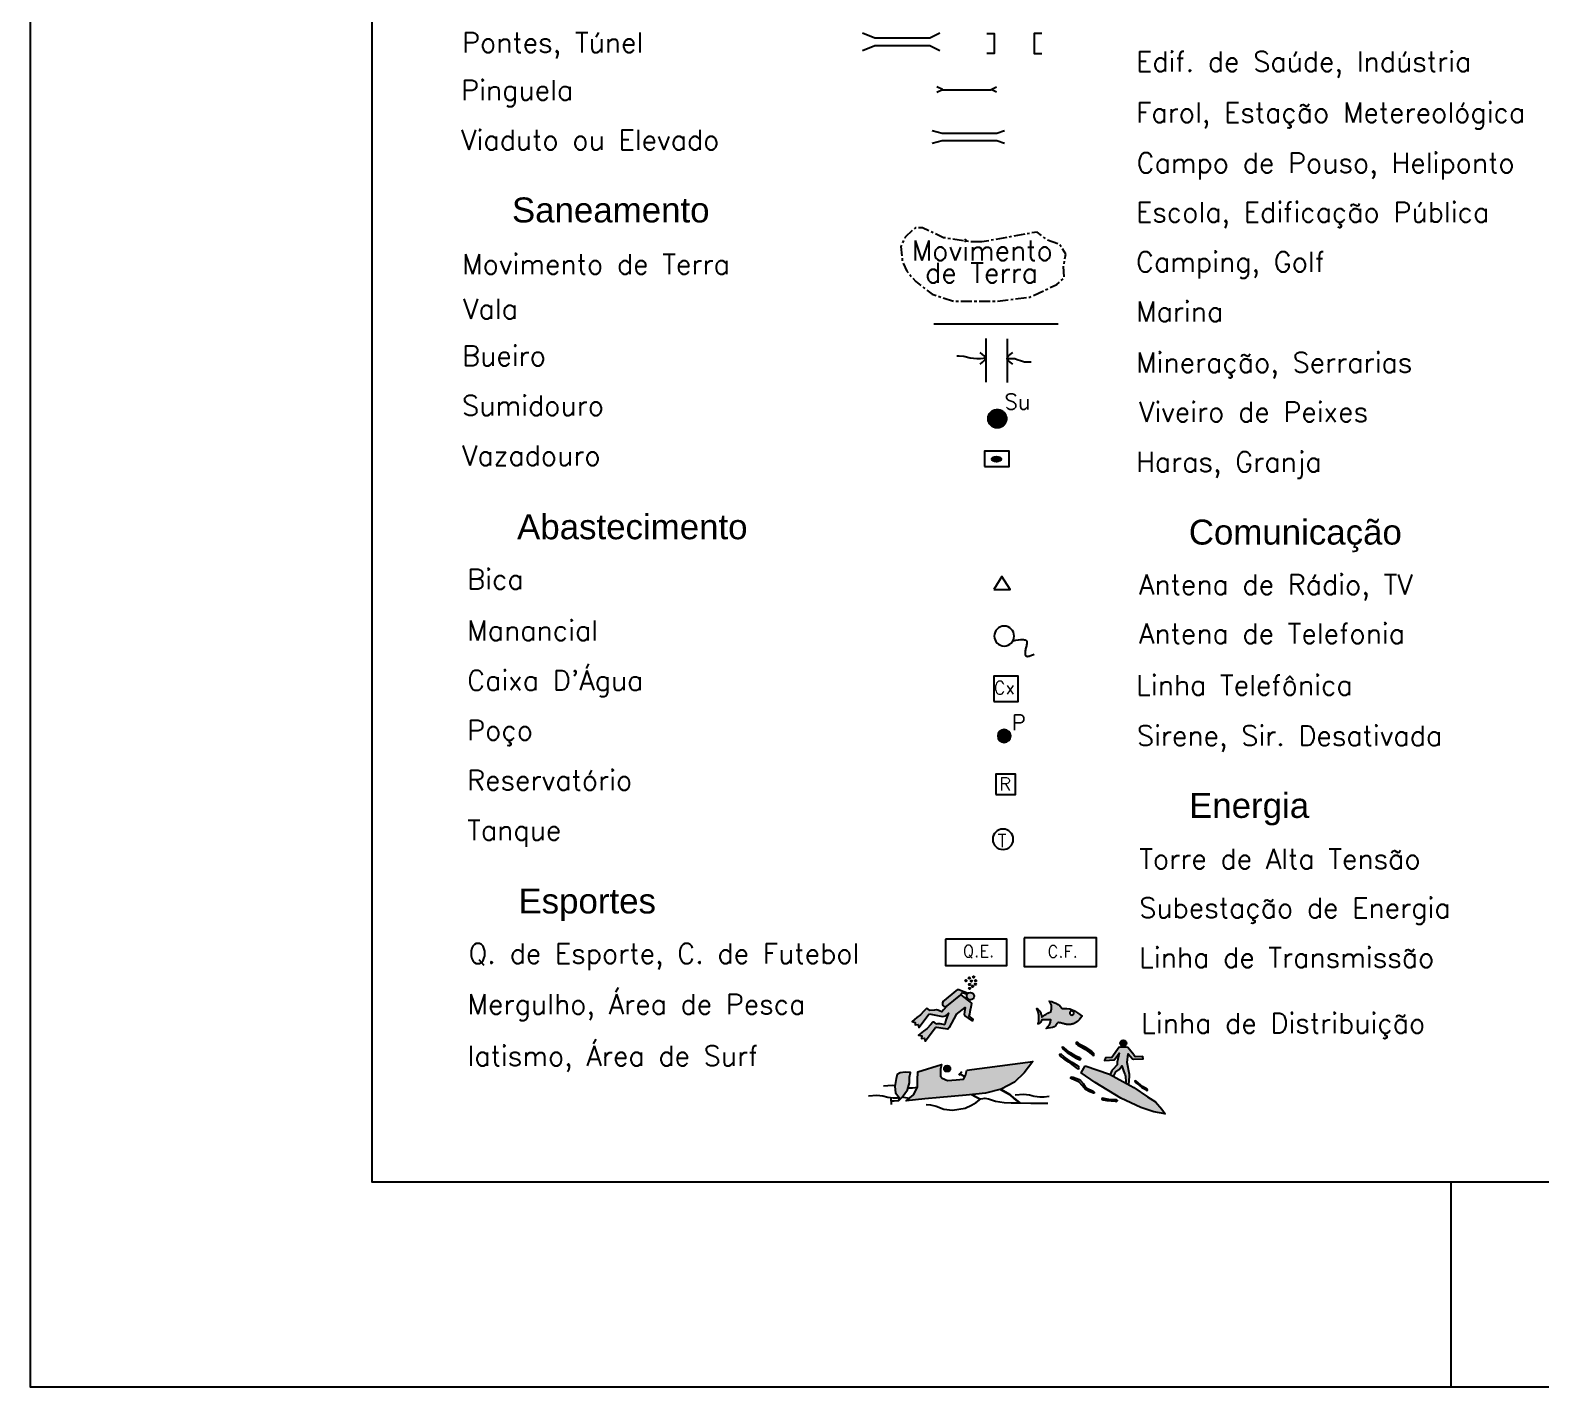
# Model space of a CAD drawing. Header units: millimetres. Extents: x 548366 to 1117317, y 7446967 to 14899125.
# Drawn here: x 548366 to 551129, y 7446967 to 7449448 of the extents above; entities that cross this region are included whole.
import ezdxf
from ezdxf.enums import TextEntityAlignment as Align

# ---------------------------------------------------------------- set-up
doc = ezdxf.new("R2010")
doc.units = ezdxf.units.MM
doc.header["$MEASUREMENT"] = 0
doc.linetypes.add('DASHED2', pattern=[0.375, 0.25, -0.125])
doc.linetypes.add('MOV-TERRA', pattern=[1.34, 0.8, -0.18, 0.18, -0.18])
doc.layers.add('CARIMBO', color=7, linetype='Continuous')
doc.styles.add('ARIAL', font='ARIAL.TTF')
doc.styles.add('ROMANS', font='romans.shx')
doc.linetypes.add('VALA_10000', pattern='A,200,-16,["V",Standard,S=16,R=0,X=0,Y=-16],0.0001,0.0001,["V",Standard,S=16,R=180,X=0,Y=16],0.0001,-32,["V",Standard,S=16,R=180,X=0,Y=16],0.0001,0,["V",Standard,S=16,R=0,X=0,Y=-16],0.0001,-32,["V",Standard,S=16,R=180,X=0,Y=16],-0.0001', length=280.0006)

# ---------------------------------------------------------------- blocks, each defined once
blk = doc.blocks.new('A$C2AFD51E6')
at = {"layer": 'CARIMBO'}
h = blk.add_hatch(color=256, dxfattribs=at)
h.paths.add_polyline_path([(4.9, 29.4, 1), (3.2, 29.4, 1)])
h.paths.add_polyline_path([(6.3, 33.2, 1), (8, 33.2, 1)])
h.paths.add_polyline_path([(12.6, 35.2, 1), (10.9, 35.2, 1)])
h.paths.add_polyline_path([(15.7, 31.8, 1), (14, 31.8, 1)])
h.paths.add_polyline_path([(16.1, 27.7, 1), (14.4, 27.7, 1)])
h.paths.add_polyline_path([(13.4, 24.7, 1), (11.7, 24.7, 1)])
h.paths.add_polyline_path([(10, 26.1, 1), (8.3, 26.1, 1)])
h.paths.add_polyline_path([(11.1, 30.2, 1), (9.4, 30.2, 1)])
h.paths.add_polyline_path([(10.8, 21.7, 1), (9.1, 21.7, 1)])
h.paths.add_polyline_path([(16.7, 13.4, 1), (8.3, 13.4, 1)])
h.paths.add_polyline_path([(1.4, 12.7), (3, 15.5), (7.4, 14.9), (8.5, 14.6, -0.107564), (9.4, 16.2), (4.2, 17.2), (-1.9, 18), (-2.8, 18), (-16.7, 0.8, 0.741294), (-11.4, -3.1)])
h.paths.add_polyline_path([(-7.7, -10.5), (-9, -17.7), (-9.3, -21.6), (-9.3, -23.8), (-13.1, -23.7), (-15.1, -23.7), (-17.5, -24.2), (-19.2, -24.8), (-21.5, -23.6), (-23, -23.9), (-25.1, -27.4), (-28.1, -32.2), (-31.6, -36), (-36, -41.5), (-32.2, -41.6), (-31.9, -44.4), (-28.6, -43.4), (-27.2, -46.6), (-18.9, -29), (-18, -28.9), (-10.2, -28.5), (-5, -28.2), (-3.8, -26), (0.8, -10), (9.1, -0.2), (9.3, -5.3), (9.7, -8.5), (10.9, -9.6), (14.9, -11.6), (20.3, -14), (20.3, -11.5), (15.4, -9.1), (15.4, -6.6), (15.4, -4.1), (15.4, 3.2), (15.4, 5.7), (1.4, 12.7), (-11.4, -3.1), (-14.1, -7.8), (-15.7, -10.3), (-17.4, -10), (-20.3, -9.6), (-21.9, -9.5), (-22.3, -9.6), (-24.2, -10.3), (-29, -11.5), (-31.8, -10.1), (-33.4, -10.3), (-35.4, -13.8), (-38.5, -18.6), (-41.9, -22.4), (-46.3, -27.9), (-42.5, -28.1), (-42.2, -30.8), (-38.9, -29.9), (-37.5, -33.1), (-29.2, -15.5), (-15.7, -15.4), (-13.4, -15.2), (-10.6, -14)])
for points in [[(-16.7, 0.8), (-16.7, 0.8), (-2.8, 18), (-1.9, 18), (-1.9, 18)], [(-1.9, 18), (4.2, 17.2), (9.4, 16.2)], [(-11.4, -3.1), (1.4, 12.7)], [(3, 15.5), (1.4, 12.7), (15.4, 5.7), (15.4, 3.2), (15.4, 3.2), (15.4, -4.1), (15.4, -6.6), (15.4, -9.1), (20.3, -11.5), (20.3, -11.5), (20.3, -14)], [(3, 15.5), (7.4, 14.9), (8.5, 14.6)], [(8.5, 14.6), (8.4, 14.6)], [(-29, -11.5), (-31.8, -10.1), (-33.4, -10.3), (-35.4, -13.8), (-38.5, -18.6), (-41.9, -22.4), (-46.3, -27.9), (-42.5, -28.1), (-42.2, -30.8), (-38.9, -29.9), (-37.5, -33.1), (-29.2, -15.5)], [(-29.2, -15.5), (-15.7, -15.4), (-13.4, -15.2), (-10.6, -14), (-7.7, -10.5), (-9, -17.7), (-9.3, -21.6), (-9.3, -23.8)], [(-11.4, -3.1), (-14.1, -7.8), (-15.7, -10.3), (-17.4, -10), (-20.3, -9.6), (-21.9, -9.5), (-22.3, -9.6), (-24.2, -10.3), (-29, -11.5)], [(0.8, -10), (-3.8, -26), (-5, -28.2), (-10.2, -28.5), (-18, -28.9), (-18.9, -29)], [(0.8, -10), (9.1, -0.2), (9.3, -5.3), (9.7, -8.5), (10.9, -9.6), (14.9, -11.6), (20.3, -14)], [(-19.2, -24.8), (-21.5, -23.6), (-23, -23.9), (-25.1, -27.4), (-28.1, -32.2), (-31.6, -36), (-36, -41.5), (-32.2, -41.6), (-31.9, -44.4), (-28.6, -43.4), (-27.2, -46.6), (-18.9, -29)], [(-25, -26.9), (-24.8, -26.8)], [(-19.2, -24.8), (-17.5, -24.2), (-15.1, -23.7), (-13.1, -23.7), (-9.3, -23.8)]]:
    blk.add_lwpolyline(points, dxfattribs=at)
for centre, radius in [((7.1, 33.2), 0.848), ((11.7, 35.2), 0.848), ((4, 29.4), 0.848), ((9.1, 26.1), 0.848), ((12.5, 13.4), 4.22), ((9.9, 21.7), 0.848), ((10.2, 30.2), 0.848), ((12.6, 24.7), 0.848), ((14.8, 31.8), 0.848), ((15.3, 27.7), 0.848)]:
    blk.add_circle(centre, radius, dxfattribs=at)
blk.add_arc((-13.5, -0.3), 3.4, 160.815, 307.0123, dxfattribs=at)
blk = doc.blocks.new('A$C7FE115CF')
for points in [[(-94.8, 49.5), (-101.9, 54.2), (-107.7, 59.4), (-110.7, 58.9), (-110, 55.8), (-102.4, 50.5), (-93.4, 44.8), (-84.6, 37.5), (-76.6, 31.6), (-73.6, 31.2), (-73, 33.7), (-74.9, 36.1), (-86.2, 43.2)], [(-78.6, 51.6), (-71.2, 48.8), (-69.5, 51), (-71.6, 52.6), (-79.3, 56), (-89.5, 62), (-96.1, 66.5), (-102.3, 72.5), (-105.8, 73.1), (-104.3, 69.8), (-96, 63.2)], [(-60.9, 73.3), (-71.2, 78.6), (-75.1, 82.1), (-78.5, 82.2), (-78.6, 79.8), (-75.3, 77.1), (-68.1, 73.2), (-61.6, 69.6), (-52.6, 63), (-48.8, 59.6), (-46, 57.5), (-44, 57.2), (-44.5, 60.8), (-48.3, 64.7)], [(22.2, 60.5), (30.8, 50.6), (33, 50), (51.6, 50.5), (51.1, 53.6), (50.8, 56.1), (36.1, 55.4), (33.8, 58.6), (21.8, 72.5), (4.7, 73.2), (-9.2, 53.1), (-21.4, 52.3), (-23.3, 47.3), (-4.2, 48.7), (-3.2, 49.9), (4.9, 61.8), (1.1, 43.9), (0.8, 38.9), (-7.4, 29.7), (-7.8, 29.4), (-8.6, 28.8), (-9.3, 27.9), (-12.1, 21.6), (-12.3, 19.6), (-5.9, 16.2), (-1.7, 25.2), (5.1, 30.1), (7.5, 33), (10.5, 36.9), (13.3, 27.5), (15.3, 22.4), (16.9, 19.5), (17.4, 16.2), (17.4, 12.8), (17.8, 9.2), (18, 5.5), (18, 3.3), (23.5, 0.4), (25.1, 16.7), (25.2, 20.1), (20.8, 43.2)], [(19, 81, 1), (7.1, 81, 1)], [(8.5, -25.9), (47.4, -43.9), (72.4, -52.2), (94.6, -56.4), (87.7, -47.2), (75.5, -33), (60.2, -23.1), (33.2, -4.9), (12, 6.6), (-13.9, 20.5), (-60.9, 36.8), (-68.9, 23.6), (-41.4, 4.6)], [(-66.4, -1.8), (-60.2, -8.7), (-51.9, -13.3), (-44.6, -16.2), (-42.9, -14.6), (-45.8, -12.2), (-57.8, -6.7), (-61.8, -2.2), (-64.7, 2.7), (-70.3, 8.7), (-72.5, 10.2), (-77.1, 12.3), (-84.7, 15), (-88.6, 15.6), (-89.7, 13.9), (-87.3, 11.5), (-76.6, 7), (-73, 5.5)], [(47, -0.4), (37.5, 8), (35.5, 7.5), (36.9, 4.7), (43, -0.2), (49.3, -4.9), (55.3, -8.3), (58, -10.8), (60.4, -10.4), (59.4, -8.2), (51.7, -3.5)], [(-27.6, -26.1), (-29, -27.5), (-26.4, -29.2), (-18.7, -30.4), (-10.8, -31.2), (-4, -31.2), (-0.4, -32), (1.5, -30.4), (-0.5, -29), (-9.5, -28.8), (-15.1, -28.5)]]:
    blk.add_hatch(color=256).paths.add_polyline_path(points)
for points in [[(-73, 33.7), (-74.9, 36.1), (-86.2, 43.2), (-94.8, 49.5), (-101.9, 54.2), (-101.9, 54.2), (-107.7, 59.4), (-110.7, 58.9), (-110, 55.8), (-102.4, 50.5), (-93.4, 44.8), (-84.6, 37.5), (-76.6, 31.6), (-73.6, 31.2)], [(-79.3, 56), (-89.5, 62), (-96.1, 66.5), (-102.3, 72.5), (-105.8, 73.1), (-104.3, 69.8), (-96, 63.2), (-78.6, 51.6), (-71.2, 48.8), (-69.5, 51), (-71.6, 52.6)], [(-68.1, 73.2), (-61.6, 69.6), (-52.6, 63), (-48.8, 59.6), (-46, 57.5), (-44, 57.2), (-44.5, 60.8), (-48.3, 64.7), (-60.9, 73.3), (-71.2, 78.6), (-75.1, 82.1), (-78.5, 82.2), (-78.6, 79.8), (-75.3, 77.1)]]:
    blk.add_lwpolyline(points, close=True)
for points in [[(33.8, 58.6), (21.8, 72.5), (4.7, 73.2), (-9.2, 53.1), (-21.4, 52.3), (-23.3, 47.3), (-4.2, 48.7), (-3.2, 49.9), (4.9, 61.8), (1.1, 43.9)], [(23.5, 0.4), (23.5, 0.4), (25.1, 16.7), (25.2, 20.1), (20.8, 43.2), (22.2, 60.5), (30.8, 50.6), (33, 50), (51.6, 50.5), (51.1, 53.6), (50.8, 56.1)], [(47.4, -43.9), (8.5, -25.9), (-41.4, 4.6), (-68.9, 23.6), (-60.9, 36.8), (-60.9, 36.8)], [(-60.9, 36.8), (-13.9, 20.5), (12, 6.6), (33.2, -4.9), (60.2, -23.1)], [(1.1, 43.9), (0.8, 38.9), (-7.4, 29.7), (-7.8, 29.4), (-8.6, 28.8), (-9.3, 27.9), (-12.1, 21.6), (-12.3, 19.6), (-12.3, 19.6)], [(-5.9, 16.2), (-1.7, 25.2), (5.1, 30.1), (7.5, 33), (10.5, 36.9), (13.3, 27.5), (15.3, 22.4), (16.9, 19.5), (17.4, 16.2), (17.4, 12.8), (17.8, 9.2), (18, 5.5), (18, 3.3)], [(33.8, 58.6), (36.1, 55.4), (50.8, 56.1)], [(-88.6, 15.6), (-84.7, 15), (-77.1, 12.3), (-72.5, 10.2), (-70.3, 8.7), (-64.7, 2.7), (-61.8, -2.2), (-57.8, -6.7), (-45.8, -12.2), (-42.9, -14.6), (-44.6, -16.2), (-51.9, -13.3), (-60.2, -8.7), (-66.4, -1.8), (-73, 5.5), (-76.6, 7), (-87.3, 11.5), (-89.7, 13.9), (-88.6, 15.6)], [(49.3, -4.9), (55.3, -8.3), (58, -10.8), (58, -10.8), (60.4, -10.4), (59.4, -8.2), (51.7, -3.5), (47, -0.4), (37.5, 8), (37.5, 8), (35.5, 7.5), (36.9, 4.7), (43, -0.2), (49.3, -4.9)], [(-10.8, -31.2), (-4, -31.2), (-0.4, -32), (-0.4, -32), (1.5, -30.4), (-0.5, -29), (-9.5, -28.8), (-15.1, -28.5), (-27.6, -26.1), (-27.6, -26.1), (-29, -27.5), (-26.4, -29.2), (-18.7, -30.4), (-10.8, -31.2)], [(60.2, -23.1), (75.5, -33), (87.7, -47.2), (94.6, -56.4), (94.6, -56.4), (72.4, -52.2), (47.4, -43.9)]]:
    blk.add_lwpolyline(points)
blk.add_circle((13.1, 81), 5.99)
blk = doc.blocks.new('A$C4361106E')
h = blk.add_hatch(color=256)
h.paths.add_polyline_path([(-35.7, -26.1), (28.5, -20.8), (75.3, -15.5), (113.8, -6.5), (146.2, 10.8), (169.6, 33.5), (190.7, 61.3), (30, 40.2), (27, 26.7), (21.7, 18.4), (4.3, 16.9), (-16.8, 14.6), (-29.6, 20.6), (-33.4, 25.2), (-33.4, 42.5), (-31.1, 53.8), (-89.2, 35.7), (-90, 15.4), (-90, -1.4), (-90.1, -1.4), (-99.1, -20.1), (-117.2, -34.4), (-71.9, -29.9)])
h.paths.add_polyline_path([(-143, -14.9), (-134.1, -26.5), (-136.2, -34.1), (-127.3, -25.8), (-113.6, -7.4), (-109.5, 9.1), (-108.8, 22.7), (-106.7, 34.4), (-119.7, 35.1), (-132.1, 33.7), (-138.9, 29.6), (-141.7, 20), (-144.4, 0.2)])
for points in [[(30, 40.2), (190.7, 61.3), (169.6, 33.5), (146.2, 10.8), (113.8, -6.5), (75.3, -15.5), (28.5, -20.8), (-35.7, -26.1), (-71.9, -29.9), (-117.2, -34.4), (-99.1, -20.1), (-90, -1.2), (-90, 15.4), (-89.2, 35.7), (-31.1, 53.8), (-33.4, 42.5), (-33.4, 25.2), (-29.6, 20.6), (-16.8, 14.6), (4.3, 16.9), (21.7, 18.4), (27, 26.7), (30, 40.2)], [(-172.4, 2.1), (-151.6, 3.8), (-144, 2.9)], [(-127.3, -25.8), (-113.6, -7.4), (-109.5, 9.1), (-108.8, 22.7), (-106.7, 34.4), (-119.7, 35.1), (-132.1, 33.7), (-138.9, 29.6), (-141.7, 20), (-144.4, 0.2), (-143, -14.9), (-134.1, -26.5), (-134.1, -26.5), (-136.2, -34.1), (-146.5, -35.4), (-154, -35.4), (-154, -27.6)], [(13.4, 31.2), (10.7, 27.3)], [(25.2, 23.8), (13.4, 31.2), (17.9, 36.5)], [(-208.8, -22.2), (-188.1, -20.5), (-173.6, -22.2), (-161.7, -25.2)], [(-161.7, -25.2), (-148.9, -27), (-138.2, -26.9)], [(-154, -35.4), (-154, -43)], [(-138.2, -26.9), (-134.2, -26.5)], [(-127.3, -25.8), (-136.2, -34.1)], [(-109.6, -28.4), (-127.3, -25.8)], [(-127.2, -25.8), (-126.5, -25.7)], [(-112.4, -2.7), (-101.7, -2.6)], [(-101.7, -2.6), (-90, -1.4)], [(-68.3, -43.1), (-58.2, -44.1), (-44.4, -47.7), (-25.9, -54.5), (-4.4, -57.2), (26.5, -52.3), (41.5, -45.1), (53.2, -38.5), (64.2, -29.4), (73.8, -27.7), (82.6, -29.4), (99.5, -35.5), (121.1, -38.8), (137.8, -39.5), (158.1, -39.5), (185.7, -40.4), (212.4, -40.4), (227.1, -40.4)], [(41.6, -19.3), (62.4, -30.8)], [(43.3, -19.1), (63.3, -30.1)], [(112.1, -6.9), (133.7, -19.3), (145.1, -29.5), (157.4, -39.5)], [(113.8, -6.5), (134.3, -18.5), (145.7, -28.7), (159, -39.5)], [(147.5, -20.1), (168.2, -18.3), (182.7, -20.1), (193.9, -22.9)], [(194.6, -23.1), (207.4, -24.8), (218.1, -24.7)], [(218.1, -24.7), (229.9, -23.5)]]:
    blk.add_lwpolyline(points)
blk.add_circle((-17.6, 44), 7.48)
blk = doc.blocks.new('A$C062E57E9')
blk.add_hatch(color=256).paths.add_polyline_path([(-1.1, 46.2, 1), (-16.1, 46.2, 1)])
blk.add_blockref('A$C4361106E', (9, 2.2))
blk = doc.blocks.new('A$C3D9A3268')
at = {"color": 9}
blk.add_blockref('A$C062E57E9', (-12.2, 9.3), dxfattribs=at)

msp = doc.modelspace()

# ---------------------------------------------------------------- hatches: boundary and pattern name
at = {"layer": 'CARIMBO'}
h = msp.add_hatch(dxfattribs=at)
h.set_pattern_fill('ANSI31', color=256, scale=0.474608, style=0)
h.set_pattern_definition([(45, (552166.3442, 7445107.6929), (-1.0655244, 1.0655244), [])])
edge = h.paths.add_edge_path()
edge.add_ellipse((550133.4, 7448663.7), major_axis=(-8.57, 0), ratio=0.556998, start_angle=0, end_angle=360)
msp.add_hatch(color=7, dxfattribs=at).paths.add_polyline_path([(550159.4, 7448157.2, 1), (550135.7, 7448157.2, 1)])
h = msp.add_hatch(color=256, dxfattribs=at)
h.paths.add_polyline_path([(550253.7, 7447658.9), (550249.2, 7447663.6), (550246.3, 7447666.1), (550242, 7447668.3), (550238.2, 7447670), (550234.6, 7447671.3), (550230.1, 7447672.4), (550231.2, 7447670.7), (550232.4, 7447668.3), (550234.2, 7447664.5), (550234.3, 7447661.9), (550234.3, 7447658.1), (550233.8, 7447655.3), (550232.9, 7447652.7), (550229.8, 7447651.2), (550227.5, 7447650), (550225.6, 7447649), (550224, 7447648.1), (550222.5, 7447647.2), (550220.8, 7447646.2), (550218.9, 7447644.8), (550216.5, 7447643.2), (550216.3, 7447644.3), (550216, 7447645.4), (550215.7, 7447646.3), (550215.5, 7447647.2), (550215.2, 7447648), (550214.9, 7447648.8), (550214.7, 7447649.4), (550214.4, 7447650.1), (550214, 7447651.2), (550213.5, 7447652.1), (550213.1, 7447653), (550212.7, 7447653.7), (550212.3, 7447654.4), (550211.7, 7447655.1), (550211.1, 7447655.8), (550210.3, 7447656.6), (550209.9, 7447657), (550209.4, 7447657.4), (550208.9, 7447657.9), (550208, 7447658.6), (550207.1, 7447658.8), (550207.3, 7447658.1), (550207.7, 7447657.1), (550208, 7447656.5), (550208.5, 7447655.4), (550209.3, 7447653.7), (550209.9, 7447651.7), (550210.4, 7447649.5), (550210.8, 7447647.2), (550211.1, 7447644.7), (550211.2, 7447642.5), (550211.2, 7447640.3), (550211.1, 7447637.9), (550211, 7447635.8), (550210.6, 7447633.4), (550210, 7447632), (550209.6, 7447631.4), (550209.3, 7447630.7), (550209.9, 7447630.5), (550210.7, 7447630.7), (550211.5, 7447631.1), (550212.3, 7447631.6), (550213, 7447632.1), (550213.6, 7447632.7), (550214.1, 7447633.4), (550214.5, 7447634.2), (550215, 7447635.2), (550215.4, 7447636.2), (550216.3, 7447638), (550232.9, 7447638), (550232.5, 7447633.5), (550230.2, 7447629), (550228.1, 7447626.2), (550224.1, 7447622.1), (550232, 7447623.2), (550236, 7447624.2), (550239.2, 7447625.4), (550241.8, 7447627.8), (550244.9, 7447632), (550246.9, 7447633), (550248.9, 7447632.7), (550250.7, 7447632.4), (550252.5, 7447632), (550254.1, 7447631.6), (550255.7, 7447631.2), (550257.2, 7447630.8), (550258.7, 7447630.4), (550260.1, 7447630), (550261.5, 7447629.8), (550262.9, 7447629.6), (550264.3, 7447629.5), (550265.7, 7447629.4), (550267.1, 7447629.5), (550268.4, 7447629.5), (550269.7, 7447629.7), (550270.9, 7447629.9), (550272.1, 7447630.2), (550273.2, 7447630.5), (550274.3, 7447630.9), (550275.4, 7447631.3), (550276.5, 7447631.8), (550277.5, 7447632.4), (550278.5, 7447633), (550279.6, 7447633.7), (550280.6, 7447634.4), (550281.7, 7447635.2), (550282.8, 7447636.2), (550284, 7447637.3), (550285.3, 7447638.7), (550286.7, 7447640.4), (550290.1, 7447644.7), (550286.2, 7447647.9), (550281.9, 7447651.1), (550276.4, 7447654.5), (550272, 7447656.6), (550267.9, 7447657.9), (550261.9, 7447658.9)])
h.paths.add_polyline_path([(550271.3, 7447654.5, -1), (550271.3, 7447646.8, -1)], flags=16)

# ---------------------------------------------------------------- linework, layer by layer
at = {"layer": 'CARIMBO', "color": 20}
msp.add_lwpolyline([(548365.7, 7461404.7), (548365.7, 7446966.9), (560359.3, 7446966.9)], dxfattribs=at)
at = {"layer": 'CARIMBO', "color": 6}
msp.add_lwpolyline([(548990.7, 7461029.7), (548990.7, 7447341.9), (559734.3, 7447341.9), (559734.3, 7461029.7)], close=True, dxfattribs=at)
at = {"layer": 'CARIMBO', "color": 8, "linetype": 'Continuous', "flags": 128}
for points in [[(549888.3, 7449443.2), (549911.1, 7449434), (550011.5, 7449434), (550029.8, 7449443.2)], [(549888.3, 7449411.2), (549911.1, 7449420.3), (550011.5, 7449420.3), (550029.8, 7449411.2)], [(550115.8, 7449442.4), (550129.4, 7449442.4), (550129.4, 7449405.9), (550115.8, 7449405.9)], [(550216.2, 7449442.4), (550202.5, 7449442.4), (550202.5, 7449405.9), (550216.2, 7449405.9)], [(550015.8, 7449264.7), (550034, 7449260.1), (550134.4, 7449260.1), (550148.1, 7449264.7)], [(550015.8, 7449241.8), (550034, 7449246.4), (550134.4, 7449246.4), (550148.1, 7449241.8)]]:
    msp.add_lwpolyline(points, dxfattribs=at)
at = {"layer": 'CARIMBO', "color": 8}
for points in [[(550024.2, 7449334.6), (550034.4, 7449339.7), (550024.2, 7449344.9)], [(550133.7, 7449334.6), (550123.5, 7449339.7), (550133.7, 7449344.9)]]:
    msp.add_lwpolyline(points, dxfattribs=at)
at = {"layer": 'CARIMBO', "color": 8, "linetype": 'DASHED2'}
msp.add_lwpolyline([(550033.3, 7449339.2), (550124.6, 7449339.2)], dxfattribs=at)
at = {"layer": 'CARIMBO', "color": 32, "linetype": 'MOV-TERRA', "ltscale": 25, "flags": 128}
msp.add_lwpolyline([(550106.7, 7449060.9), (550086, 7449060.9), (550036.8, 7449068.7), (549998, 7449086.8), (549985.1, 7449086.8), (549966.7, 7449069.9), (549958.5, 7449052.3), (549961.2, 7449025.2), (549969.4, 7449007.5), (549985.7, 7448988.5), (550015.6, 7448965.4), (550055, 7448952.3), (550135.2, 7448952.3), (550194.9, 7448960), (550243.9, 7448983.3), (550257.5, 7448995.3), (550256.1, 7449015.7), (550260.2, 7449038.7), (550249.3, 7449056.4), (550226.2, 7449064.5), (550207.7, 7449079)], close=True, dxfattribs=at)
at = {"layer": 'CARIMBO', "color": 4, "linetype": 'VALA_10000', "ltscale": 0.3}
msp.add_lwpolyline([(550018.6, 7448911.4), (550246.1, 7448911.4)], dxfattribs=at)
at = {"layer": 'CARIMBO', "color": 7}
for points in [[(550114.1, 7448884.3), (550114.1, 7448804.7)], [(550152.9, 7448883.8), (550152.9, 7448803.6)], [(550103.6, 7448837.5), (550108, 7448841.1), (550111.1, 7448843.9), (550113, 7448846.2), (550113.6, 7448848.2), (550113, 7448850.2), (550111.1, 7448852.4), (550108, 7448855.1), (550103.6, 7448858.5)], [(550163.1, 7448837.4), (550158.7, 7448840.9), (550155.6, 7448843.7), (550153.8, 7448846), (550153.1, 7448848), (550153.8, 7448850), (550155.6, 7448852.3), (550158.7, 7448854.9), (550163.1, 7448858.4)]]:
    msp.add_lwpolyline(points, dxfattribs=at)
at = {"layer": 'CARIMBO', "color": 140}
for points in [[(550114.1, 7448848.2), (550104.3, 7448847.1), (550097.5, 7448847.1), (550085.1, 7448848.6), (550073.7, 7448851.2), (550065.4, 7448852.2), (550060.8, 7448852.2)], [(550152.9, 7448847.6), (550158.6, 7448847.6), (550166.9, 7448847.6), (550171.5, 7448846), (550179.3, 7448843.4), (550185, 7448841.9), (550190.2, 7448841.9), (550193.3, 7448841.4), (550196.9, 7448841.4)]]:
    msp.add_lwpolyline(points, dxfattribs=at)
at = {"layer": 'CARIMBO'}
for points in [[(550131.3, 7448754.1), (550133.3, 7448754.5), (550134.7, 7448754.5), (550136.7, 7448754.3), (550138.3, 7448754.1), (550139.9, 7448753.7), (550141.3, 7448753.1), (550142.8, 7448752.4), (550144.2, 7448751.6), (550145.4, 7448750.6), (550146.6, 7448749.5), (550147.9, 7448748.3), (550148.9, 7448746.8), (550149.7, 7448745.6), (550150.2, 7448744.2), (550150.8, 7448742.8), (550151.2, 7448741.1), (550151.5, 7448739.5), (550151.6, 7448737.6), (550151.6, 7448735.9), (550151.2, 7448734.2), (550150.8, 7448732.6), (550150.2, 7448731.1), (550149.6, 7448729.6), (550148.7, 7448728.2), (550147.8, 7448726.9), (550146.8, 7448725.7), (550145.4, 7448724.5), (550143.9, 7448723.5), (550142.7, 7448722.8), (550141.3, 7448722.1), (550139.9, 7448721.6), (550138.3, 7448721.2), (550136.5, 7448720.9), (550134.7, 7448720.9), (550133.1, 7448720.9), (550131.3, 7448721.1), (550129.8, 7448721.5), (550128.2, 7448722.1), (550126.7, 7448722.8), (550125.4, 7448723.6), (550124.1, 7448724.5), (550122.9, 7448725.7), (550121.7, 7448727), (550120.7, 7448728.5), (550119.9, 7448729.8), (550119.3, 7448731.1), (550118.7, 7448732.5), (550118.3, 7448734.1), (550118, 7448735.9), (550118, 7448737.6), (550118, 7448739.5), (550118.3, 7448741.1), (550118.7, 7448742.8), (550119.3, 7448744.2), (550120, 7448745.7), (550120.8, 7448747.1), (550121.8, 7448748.4), (550122.9, 7448749.6), (550124.1, 7448750.7), (550125.6, 7448751.7), (550126.9, 7448752.6), (550128.2, 7448753.1), (550129.8, 7448753.7)], [(550111.8, 7448649.9), (550156.4, 7448649.9), (550156.4, 7448678.2), (550111.8, 7448678.2)], [(550261.9, 7447658.9), (550267.9, 7447657.9), (550272, 7447656.6), (550276.4, 7447654.5), (550281.9, 7447651.1), (550286.2, 7447647.9), (550290.1, 7447644.7), (550286.7, 7447640.4), (550285.3, 7447638.7), (550284, 7447637.3), (550282.8, 7447636.2), (550281.7, 7447635.2), (550280.6, 7447634.4), (550279.6, 7447633.7), (550278.5, 7447633), (550277.5, 7447632.4), (550276.5, 7447631.8), (550275.4, 7447631.3), (550274.3, 7447630.9), (550273.2, 7447630.5), (550272.1, 7447630.2), (550270.9, 7447629.9), (550269.7, 7447629.7), (550268.4, 7447629.5), (550267.1, 7447629.5), (550265.7, 7447629.4), (550264.3, 7447629.5), (550262.9, 7447629.6), (550261.5, 7447629.8), (550260.1, 7447630), (550258.7, 7447630.4), (550257.2, 7447630.8), (550255.7, 7447631.2), (550254.1, 7447631.6), (550252.5, 7447632), (550250.7, 7447632.4), (550248.9, 7447632.7), (550246.9, 7447633), (550245.5, 7447632.3), (550244.4, 7447631.3), (550241.8, 7447627.8), (550239.2, 7447625.4), (550236, 7447624.2), (550232, 7447623.2), (550224.1, 7447622.1), (550228.1, 7447626.2), (550230.2, 7447629), (550232.5, 7447633.5), (550232.9, 7447638), (550216.3, 7447638), (550215.9, 7447637.1), (550215.4, 7447636.2), (550215, 7447635.2), (550214.5, 7447634.2), (550214.1, 7447633.4), (550213.6, 7447632.7), (550213, 7447632.1), (550212.3, 7447631.6), (550211.5, 7447631.1), (550210.7, 7447630.7), (550209.9, 7447630.5), (550209.3, 7447630.7), (550209.6, 7447631.4), (550210, 7447632), (550210.3, 7447632.7), (550210.6, 7447633.5), (550210.8, 7447634.3), (550210.9, 7447635.3), (550211, 7447636.6), (550211.1, 7447637.3), (550211.1, 7447638), (550211.2, 7447638.7), (550211.2, 7447639.5), (550211.2, 7447640.3), (550211.2, 7447641), (550211.2, 7447641.7), (550211.2, 7447642.4), (550211.2, 7447643.1), (550211.1, 7447643.7), (550211.1, 7447644.3), (550211, 7447645.5), (550210.9, 7447646.7), (550210.7, 7447647.8), (550210.5, 7447648.9), (550210.3, 7447650), (550210.1, 7447651.1), (550209.8, 7447652.1), (550209.5, 7447653.1), (550209.1, 7447654.2), (550208.6, 7447655.3), (550208.3, 7447655.9), (550208, 7447656.5), (550207.7, 7447657.1), (550207.3, 7447658.1), (550207.1, 7447658.8), (550208, 7447658.6), (550208.9, 7447657.9), (550209.4, 7447657.4), (550209.9, 7447657), (550210.3, 7447656.6), (550211.1, 7447655.8), (550211.7, 7447655.1), (550212.3, 7447654.4), (550212.7, 7447653.7), (550213.1, 7447653), (550213.5, 7447652.1), (550214, 7447651.2), (550214.4, 7447650.1), (550214.7, 7447649.4), (550214.9, 7447648.8), (550215.2, 7447648), (550215.5, 7447647.2), (550215.7, 7447646.3), (550216, 7447645.4), (550216.3, 7447644.3), (550216.5, 7447643.2), (550218.9, 7447644.8), (550220.8, 7447646.2), (550222.5, 7447647.2), (550224, 7447648.1), (550225.6, 7447649), (550227.5, 7447650), (550229.8, 7447651.2), (550232.9, 7447652.7), (550233.8, 7447655.3), (550234.3, 7447658.1), (550234.3, 7447661.9), (550234.2, 7447663.7), (550233.9, 7447665.1), (550232.4, 7447668.3), (550231.2, 7447670.7), (550230.1, 7447672.4), (550234.6, 7447671.3), (550238.2, 7447670), (550242, 7447668.3), (550246.3, 7447666.1), (550249.2, 7447663.6), (550253.7, 7447658.9)]]:
    msp.add_lwpolyline(points, close=True, dxfattribs=at)
for points in [[(550134.8, 7448754.5), (550118, 7448737.7)], [(550137.4, 7448754.2), (550118.2, 7448735)], [(550131.7, 7448754.1), (550118.2, 7448740.7)], [(550139.7, 7448753.7), (550118.7, 7448732.7)], [(550141.7, 7448752.9), (550119.5, 7448730.7)], [(550127.5, 7448752.8), (550119.6, 7448744.9)], [(550143.5, 7448752), (550120.4, 7448728.9)], [(550145.2, 7448750.8), (550121.5, 7448727.2)], [(550146.6, 7448749.5), (550122.9, 7448725.7)], [(550148, 7448748.1), (550124.3, 7448724.4)], [(550149.1, 7448746.4), (550126, 7448723.3)], [(550150.1, 7448744.6), (550127.8, 7448722.3)], [(550150.9, 7448742.5), (550129.9, 7448721.5)], [(550151.4, 7448740.2), (550132.1, 7448721)], [(550151.6, 7448737.7), (550134.8, 7448720.9)], [(550151.3, 7448734.5), (550137.8, 7448721.1)], [(550149.9, 7448730.4), (550142, 7448722.4)]]:
    msp.add_lwpolyline(points, dxfattribs=at)
at = {"layer": 'CARIMBO', "color": 7}
for points in [[(550128.7, 7448425.4), (550158.4, 7448425.4), (550143.5, 7448449.1)], [(550128.4, 7448220.6), (550172.9, 7448220.6), (550172.9, 7448266.7), (550128.4, 7448266.7)], [(550132.2, 7448050.1), (550168.5, 7448050.1), (550168.5, 7448087.7), (550132.2, 7448087.7)]]:
    msp.add_lwpolyline(points, close=True, dxfattribs=at)
at = {"layer": 'CARIMBO', "color": 4}
msp.add_lwpolyline([(550147.6, 7448358.2, 1), (550147.6, 7448321.8, 1)], format="xyb", close=True, dxfattribs=at)
msp.add_lwpolyline([(550163.7, 7448331.6), (550169, 7448332.5), (550173.5, 7448333.1), (550177.3, 7448333.5), (550180.4, 7448333.7), (550182.9, 7448333.7), (550184.8, 7448333.4), (550186.3, 7448333), (550187.4, 7448332.3), (550188.2, 7448331.4), (550188.7, 7448330.2), (550188.9, 7448328.9), (550188.9, 7448327.4), (550188.8, 7448325.8), (550188.5, 7448324.1), (550188.1, 7448322.3), (550187.7, 7448320.4), (550187.3, 7448318.5), (550186.8, 7448316.6), (550186.5, 7448314.7), (550186.1, 7448312.9), (550185.9, 7448311.1), (550185.8, 7448309.5), (550185.8, 7448308), (550185.9, 7448306.6), (550186.2, 7448305.5), (550186.7, 7448304.6), (550187.4, 7448303.9), (550188.2, 7448303.4), (550189.2, 7448303.1), (550190.3, 7448302.9), (550191.6, 7448303), (550193, 7448303.3), (550194.5, 7448303.7), (550196.1, 7448304.3), (550197.8, 7448305), (550199.6, 7448305.7), (550201.4, 7448306.5), (550202.7, 7448307)], dxfattribs=at)
at = {"layer": 'CARIMBO', "color": 7}
for points in [[(550147.6, 7448169.1, 1), (550147.6, 7448145.4, 1)], [(550145.4, 7447987, 1), (550145.4, 7447949.6, 1)]]:
    msp.add_lwpolyline(points, format="xyb", close=True, dxfattribs=at)
at = {"layer": 'CARIMBO', "color": 21, "flags": 128}
msp.add_lwpolyline([(550040.4, 7447785.4), (550040.4, 7447737.4), (550152.4, 7447737.4), (550152.4, 7447785.4)], close=True, dxfattribs=at)
at = {"layer": 'CARIMBO', "color": 3, "flags": 128}
msp.add_lwpolyline([(550184.4, 7447788.2), (550184.4, 7447735.4), (550316.4, 7447735.4), (550316.4, 7447788.2)], close=True, dxfattribs=at)
at = {"layer": 'CARIMBO'}
msp.add_lwpolyline([(550271.3, 7447654.5, 1), (550271.3, 7447646.8, 1)], format="xyb", close=True, dxfattribs=at)
at = {"layer": 'CARIMBO', "color": 20, "ltscale": 0.5}
msp.add_lwpolyline([(550964.6, 7447341.9), (550964.6, 7446966.9)], dxfattribs=at)
at = {"layer": 'CARIMBO'}
msp.add_ellipse((550133.4, 7448663.7), major_axis=(-8.57, 0), ratio=0.556998, dxfattribs=at)

# ---------------------------------------------------------------- block references
at = {"layer": 'CARIMBO', "xscale": 1.62259000003822, "yscale": 1.622589999622211, "zscale": 1.62259, "rotation": 348.4382135870681}
msp.add_blockref('A$C2AFD51E6', (550061.6, 7447664.2), dxfattribs=at)
at = {"layer": 'CARIMBO', "color": 254}
for name, p, xscale, yscale, zscale in [('A$C7FE115CF', (550353.2, 7447519.1), 0.9411022000736687, 0.941102199365315, 0.9411021999999999), ('A$C3D9A3268', (550058.9, 7447507.2), 0.7528817601061586, 0.7528817598700407, 0.75288176)]:
    msp.add_blockref(name, p, dxfattribs=dict(at, xscale=xscale, yscale=yscale, zscale=zscale))

# ---------------------------------------------------------------- texts
at = {"layer": 'CARIMBO'}
for s, height, style, p in [('Pontes, Túnel', 36.508, 'ROMANS', (549155.6, 7449407.5)), ('Edif. de Saúde, Indústria', 36.508, 'ROMANS', (550388.7, 7449372.5)), ('Pinguela', 36.51, 'ROMANS', (549154, 7449320.5)), ('Farol, Estação Metereológica', 36.508, 'ROMANS', (550388.7, 7449279.4)), ('Viaduto ou Elevado', 36.508, 'ROMANS', (549154, 7449229.2)), ('Campo de Pouso, Heliponto', 36.508, 'ROMANS', (550389.8, 7449187.3)), ('Saneamento', 45.64, 'ARIAL', (549247, 7449096.6)), ('Escola, Edificação Pública', 36.508, 'ROMANS', (550388.7, 7449097.2)), ('Movimento de Terra', 36.508, 'ROMANS', (549155.8, 7449002.2)), ('Camping, Golf', 36.508, 'ROMANS', (550388.7, 7449006.2)), ('Vala', 36.51, 'ROMANS', (549157.6, 7448920.5)), ('Marina', 36.51, 'ROMANS', (550388.7, 7448915.6)), ('Bueiro', 36.51, 'ROMANS', (549155.8, 7448834.6)), ('Mineração, Serrarias', 36.508, 'ROMANS', (550388.7, 7448822.3)), ('Sumidouro', 36.51, 'ROMANS', (549155.8, 7448743.3)), ('Viveiro de Peixes', 36.508, 'ROMANS', (550394, 7448731.7)), ('Vazadouro', 36.51, 'ROMANS', (549155.8, 7448652)), ('Haras, Granja', 36.508, 'ROMANS', (550388.7, 7448640.6)), ('Abastecimento', 45.635, 'ARIAL', (549256.4, 7448517.1)), ('Comunicação', 45.635, 'ARIAL', (550485.3, 7448507.4)), ('Bica', 36.51, 'ROMANS', (549165.1, 7448425.8)), ('Antena de Rádio, TV', 36.508, 'ROMANS', (550394.1, 7448416.1)), ('Manancial', 36.51, 'ROMANS', (549165.1, 7448332.2)), ('Antena de Telefonia', 36.508, 'ROMANS', (550394.1, 7448326.4)), ("Caixa D'Água", 36.508, 'ROMANS', (549165.1, 7448240.8)), ('Linha Telefônica', 36.508, 'ROMANS', (550389.1, 7448232.2)), ('Poço', 36.51, 'ROMANS', (549165.1, 7448149.5)), ('Sirene, Sir. Desativada', 36.508, 'ROMANS', (550390.2, 7448139.6)), ('Reservatório', 36.508, 'ROMANS', (549165.1, 7448058.2)), ('Energia', 45.64, 'ARIAL', (550485.8, 7448007.4)), ('Tanque', 36.51, 'ROMANS', (549165.1, 7447966.9)), ('Torre de Alta Tensão', 36.508, 'ROMANS', (550394.6, 7447914.5)), ('Esportes', 45.64, 'ARIAL', (549258.9, 7447832.6)), ('Subestação de Energia', 36.508, 'ROMANS', (550394.6, 7447824.7)), ('Q. de Esporte, C. de Futebol', 36.508, 'ROMANS', (549167.6, 7447741.3)), ('Q.E.', 21.9, 'ROMANS', (550072, 7447752.9)), ('C.F.', 21.9, 'ROMANS', (550227, 7447752)), ('Linha de Transmissão', 36.508, 'ROMANS', (550394.6, 7447733.8)), ('Mergulho, Área de Pesca', 36.508, 'ROMANS', (549165.8, 7447648.4)), ('Linha de Distribuição', 36.508, 'ROMANS', (550398.3, 7447613.8)), ('Iatismo, Área de Surf', 36.508, 'ROMANS', (549165.8, 7447553.9))]:
    msp.add_text(s, height=height, dxfattribs=dict(at, style=style)).set_placement(p)
at = {"layer": 'CARIMBO', "color": 32, "style": 'ROMANS'}
for s, p in [('Movimento', (550107.4, 7449045.1)), ('de Terra', (550106.1, 7449004.2))]:
    msp.add_text(s, height=36.51, dxfattribs=at).set_placement(p, align=Align.MIDDLE_CENTER)
at = {"layer": 'CARIMBO', "style": 'ROMANS'}
msp.add_text('Su', height=28.48, dxfattribs=at).set_placement((550148.4, 7448746.1), align=Align.BOTTOM_LEFT)
at = {"layer": 'CARIMBO', "color": 7, "style": 'ROMANS'}
for s, height, p in [('Cx', 23.73, (550128.6, 7448233.5)), ('P', 28.5, (550161.5, 7448167.6)), ('R', 23.7, (550138.8, 7448057.4)), ('T', 23.7, (550135.5, 7447953.8))]:
    msp.add_text(s, height=height, dxfattribs=at).set_placement(p)

doc.saveas('drawing.dxf')
